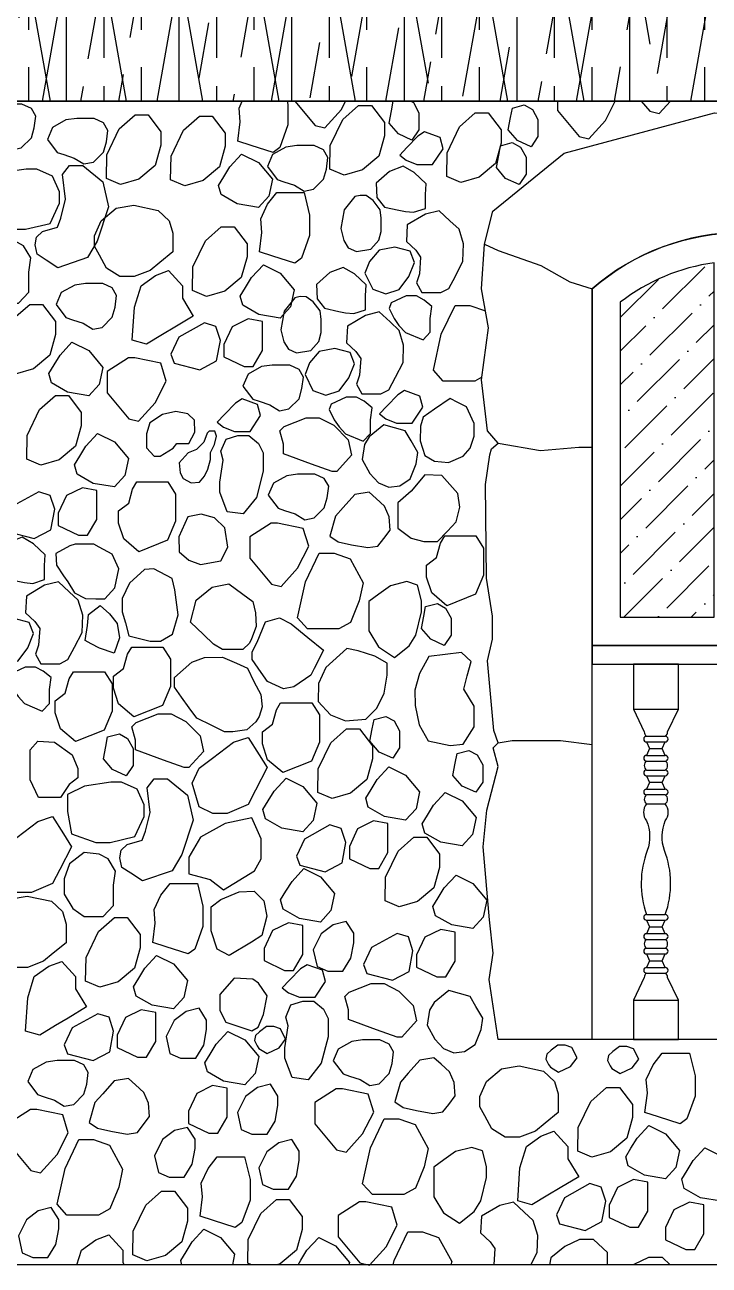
# Model space of a CAD drawing. Header units: millimetres. Extents: x -251401 to 377140, y -30451 to 275830.
# Drawn here: x 315981 to 317804, y -2941 to 363 of the extents above; entities that cross this region are included whole.
import ezdxf

# ---------------------------------------------------------------- set-up
doc = ezdxf.new("R2010")
doc.units = ezdxf.units.MM
for name, color, linetype in [('0-S1', 1, 'Continuous'), ('0-S3', 3, 'Continuous'), ('0-S8', 8, 'Continuous'), ('A-DOORS', 2, 'Continuous'), ('A-HATCH', 8, 'Continuous'), ('A-WALL', 4, 'Continuous'), ('A-WINDOWS', 2, 'Continuous')]:
    doc.layers.add(name, color=color, linetype=linetype)
pattern_1 = [(45, (-15600, 1290.144), (33.67596, 123.47852), [158.75, -31.75, 0, -31.75])]

# ---------------------------------------------------------------- blocks, each defined once
blk = doc.blocks.new('24HG4H4H4')
at = {"layer": '0-S8', "color": 8}
for points in [[(3606.3, 3088.1), (3570.6, 3067.9), (3557.1, 3036.1), (3583.1, 3001.4), (3600.5, 2995.7), (3628.5, 2986.3), (3654.4, 2970.6), (3679.5, 2975.4), (3706.5, 3002.4), (3714.2, 3029.4), (3718, 3060.2), (3706.5, 3080.4), (3681.4, 3091.9), (3635.2, 3091.9)], [(4502.7, 2982), (4536.2, 3051.5), (4578, 3088.4), (4612.5, 3088.4), (4647.1, 3043.4), (4647.1, 3008.1), (4631.8, 2953.5), (4588.4, 2917.3), (4539.4, 2902.9), (4501.6, 2919)], [(5019, 3090.2), (5041, 3078.1), (5055.6, 3051.4), (5055.6, 3005.8), (5037.3, 2978.6), (5001.1, 2994.9), (4976.5, 3023.7), (4982.8, 3056.7), (4987.6, 3081.8)], [(3798.5, 3050.1), (3762.8, 3029.9), (3749.4, 2998.1), (3775.4, 2963.5), (3792.7, 2957.7), (3820.7, 2948.4), (3846.7, 2932.7), (3871.7, 2937.5), (3898.7, 2964.4), (3906.4, 2991.4), (3910.3, 3022.2), (3898.7, 3042.4), (3873.6, 3054), (3827.4, 3054)], [(3907.3, 2957), (3940.8, 3026.5), (3982.6, 3063.4), (4017.2, 3063.4), (4051.7, 3018.4), (4051.7, 2983.1), (4036.5, 2928.5), (3993.1, 2892.3), (3944, 2877.9), (3906.3, 2893.9)], [(4078.6, 2953.7), (4112.1, 3023.2), (4153.9, 3060.1), (4188.4, 3060.1), (4223, 3015.1), (4223, 2979.8), (4207.7, 2925.2), (4164.3, 2889.1), (4115.3, 2874.6), (4077.5, 2890.7)], [(4813.7, 2962.3), (4847.2, 3031.8), (4889, 3068.8), (4923.6, 3068.8), (4958.2, 3023.8), (4958.2, 2988.5), (4942.9, 2933.8), (4899.5, 2897.7), (4850.5, 2883.2), (4812.7, 2899.3)], [(4704.4, 2943.1), (4733.1, 2931.3), (4774.8, 2931.3), (4803, 2973.5), (4795.1, 3003.3), (4753.9, 3018), (4735.9, 3006.7), (4706.6, 2976.3), (4687.5, 2956.5)], [(4384.7, 2977.9), (4349.1, 2957.7), (4335.6, 2925.9), (4361.6, 2891.2), (4379, 2885.5), (4407, 2876.1), (4432.9, 2860.4), (4458, 2865.3), (4484.9, 2892.2), (4492.7, 2919.2), (4496.5, 2950), (4484.9, 2970.2), (4459.9, 2981.8), (4413.6, 2981.8)], [(4987.4, 2989.6), (5009.4, 2977.6), (5024.1, 2950.9), (5024.1, 2905.3), (5005.8, 2878.1), (4969.6, 2894.3), (4945, 2923.1), (4951.3, 2956.1), (4956.1, 2981.3)], [(4266.6, 2959.3), (4311.2, 2937), (4348.6, 2892.5), (4339, 2847.1), (4311.2, 2816.9), (4255, 2826.6), (4211.7, 2851.3), (4205, 2875.7), (4219.2, 2898.9), (4235.3, 2925.3)], [(3622.8, 2909.3), (3577.4, 2886.9), (3577.4, 2841.6), (3588.2, 2781.8), (3653, 2758.8), (3690.5, 2758.8), (3756.8, 2774.6), (3781.3, 2827.9), (3781.3, 2858.9), (3762.5, 2900.6), (3721.5, 2919.3), (3692.6, 2919.3)], [(3716.4, 2717.6), (3719.9, 2738.1), (3736.2, 2753), (3776, 2764.7), (3784.9, 2788.5), (3797.8, 2838.9), (3789.3, 2904.7), (3808, 2928.5), (3843.7, 2928.5), (3897.1, 2884.8), (3911.9, 2818.5), (3881.8, 2727.2), (3855.7, 2683.5), (3776.8, 2656.2), (3745.5, 2676.7), (3721.8, 2692.2)], [(4660.6, 2913.1), (4625.2, 2881.4), (4627.1, 2843.4), (4646.7, 2818.1), (4685.3, 2809.9), (4702.7, 2806.2), (4724.6, 2804.2), (4756.3, 2814.3), (4756.3, 2851.7), (4758.2, 2880.1), (4726.5, 2909.9), (4696.7, 2927)], [(4320.7, 2750.4), (4317.8, 2787), (4335.8, 2825.7), (4360.1, 2856.5), (4387.4, 2856.5), (4433.3, 2856.5), (4447.6, 2796.3), (4447.6, 2741.8), (4426.1, 2681.7), (4408.2, 2668.8), (4350.1, 2687.4), (4314.3, 2698.9)], [(4568.2, 2845.8), (4539.5, 2810.4), (4530.5, 2761), (4538.4, 2729), (4550.7, 2709.3), (4572.1, 2699.8), (4610.9, 2705.4), (4632.2, 2729.5), (4638.4, 2753.1), (4638.4, 2788.5), (4635.6, 2811), (4616.5, 2835.1), (4598, 2848.6), (4582.2, 2849.2)], [(3892.5, 2781.3), (3932.5, 2814.7), (3979.4, 2822.6), (4044.4, 2808.9), (4073.3, 2781.5), (4083.4, 2748.3), (4083.4, 2698.5), (4048.8, 2670.3), (4022.8, 2649.2), (3980.2, 2632.8), (3941.9, 2632.8), (3906.5, 2655.2), (3887.7, 2689.8), (3874.9, 2713.5), (3874.9, 2741.1)], [(4756.2, 2799.3), (4707.9, 2770.3), (4705.5, 2726), (4730.4, 2702.7), (4743.3, 2684.1), (4740.1, 2639.9), (4732, 2615.7), (4746.6, 2589.9), (4768.3, 2589.9), (4797.3, 2589.9), (4818.3, 2601.2), (4836, 2634.2), (4856.1, 2673.7), (4857.7, 2719.6), (4845.7, 2759), (4821.5, 2781.6), (4792.9, 2808.2)], [(4136.5, 2658.9), (4170, 2728.4), (4211.8, 2765.3), (4246.3, 2765.3), (4280.9, 2720.3), (4280.9, 2685), (4265.6, 2630.4), (4222.2, 2594.2), (4173.2, 2579.8), (4135.4, 2595.8)], [(3621.5, 2731.9), (3582.8, 2702.3), (3568.5, 2662.4), (3568.5, 2620.7), (3591.9, 2582.5), (3621.5, 2561.5), (3672.3, 2561.5), (3699.7, 2591.1), (3699.7, 2644.7), (3705.4, 2682.3), (3686, 2714.8), (3661.5, 2727.9)], [(4674.8, 2710.7), (4632.9, 2702.7), (4607.2, 2672.9), (4595.1, 2641.5), (4616, 2598.8), (4650.7, 2586.7), (4686.1, 2598), (4711.9, 2632.6), (4727.2, 2670.5), (4715.1, 2700.2)], [(3975.4, 2463.2), (3981, 2551.5), (3998.7, 2608.5), (4037.3, 2635.8), (4071.8, 2648.7), (4108.8, 2608.5), (4108.8, 2575.6), (4137.7, 2527.4), (4088.4, 2497.8), (4055.5, 2478), (4013.1, 2452.6)], [(4324.5, 2664.4), (4369, 2642.2), (4406.4, 2597.6), (4396.9, 2552.3), (4369, 2522.1), (4312.8, 2531.8), (4269.6, 2556.5), (4262.9, 2580.9), (4277.1, 2604.1), (4293.2, 2630.5)], [(4501.1, 2643.3), (4465.6, 2611.6), (4467.5, 2573.7), (4487.1, 2548.4), (4525.7, 2540.1), (4543.1, 2536.4), (4565, 2534.4), (4596.7, 2544.6), (4596.7, 2581.9), (4598.6, 2610.4), (4566.9, 2640.1), (4537.1, 2657.2)], [(3821.9, 2610.1), (3786.2, 2589.9), (3772.7, 2558.1), (3798.7, 2523.5), (3816.1, 2517.7), (3844.1, 2508.4), (3870, 2492.7), (3895.1, 2497.5), (3922.1, 2524.4), (3929.8, 2551.4), (3933.6, 2582.2), (3922.1, 2602.4), (3897, 2614), (3850.8, 2614)], [(4408.6, 2576), (4379.9, 2540.7), (4370.9, 2491.2), (4378.8, 2459.2), (4391.1, 2439.5), (4412.5, 2430), (4451.3, 2435.6), (4472.6, 2459.8), (4478.8, 2483.4), (4478.8, 2518.7), (4476, 2541.2), (4456.9, 2565.4), (4438.4, 2578.8), (4422.6, 2579.4)], [(4750, 2464.1), (4769.1, 2484.4), (4769.1, 2521.3), (4773.6, 2553.1), (4752.6, 2570.3), (4732.1, 2581.2), (4704.4, 2581.2), (4664.6, 2562.4), (4659.7, 2548.1), (4672.7, 2521.3), (4685.6, 2502.5), (4703.1, 2483.7)], [(3626.7, 2452.1), (3660.2, 2521.6), (3702, 2558.5), (3736.6, 2558.5), (3771.1, 2513.5), (3771.1, 2478.2), (3755.9, 2423.6), (3712.5, 2387.4), (3663.4, 2373), (3625.7, 2389)], [(4283.6, 2520), (4241.4, 2499.2), (4219.4, 2452), (4219.4, 2419.2), (4273.6, 2393.4), (4297.5, 2393.4), (4322.1, 2435.6), (4322.1, 2483.4), (4322.1, 2513)], [(4596.6, 2529.5), (4548.3, 2500.5), (4545.9, 2456.2), (4570.8, 2432.9), (4583.7, 2414.4), (4580.5, 2370.1), (4572.5, 2345.9), (4587, 2320.2), (4608.7, 2320.2), (4637.7, 2320.2), (4658.7, 2331.4), (4676.4, 2364.4), (4696.5, 2403.9), (4698.1, 2449.8), (4686.1, 2489.3), (4661.9, 2511.8), (4633.3, 2538.4)], [(4167.7, 2509.3), (4099.7, 2471.5), (4078.2, 2426.1), (4087.1, 2402.2), (4155.2, 2384.6), (4199.8, 2407.9), (4209.9, 2462.7), (4197.9, 2499.8)], [(3814.7, 2457.6), (3859.3, 2435.4), (3896.7, 2390.8), (3887.2, 2345.5), (3859.3, 2315.3), (3803.1, 2325), (3759.9, 2349.7), (3753.2, 2374.1), (3767.3, 2397.2), (3783.5, 2423.7)], [(3965.2, 2416), (3908.2, 2379.7), (3908.2, 2322.7), (3966.2, 2254), (3991.6, 2247.5), (4035.9, 2296.5), (4065.6, 2354.5), (4051.1, 2402.1), (3982, 2416.6)], [(4515.2, 2440.9), (4473.3, 2432.9), (4447.6, 2403.1), (4435.5, 2371.7), (4456.4, 2329), (4491.1, 2316.9), (4526.5, 2328.2), (4552.3, 2362.8), (4567.6, 2400.7), (4555.5, 2430.5)], [(4319.4, 2392.9), (4283.7, 2372.7), (4270.2, 2340.9), (4296.2, 2306.3), (4313.6, 2300.5), (4341.6, 2291.2), (4367.5, 2275.5), (4392.6, 2280.3), (4419.6, 2307.2), (4427.3, 2334.2), (4431.1, 2365), (4419.6, 2385.2), (4394.5, 2396.8), (4348.3, 2396.8)], [(3695.1, 2209), (3728.6, 2278.5), (3770.4, 2315.5), (3805, 2315.5), (3839.5, 2270.5), (3839.5, 2235.1), (3824.3, 2180.5), (3780.9, 2144.4), (3731.8, 2129.9), (3694.1, 2146)], [(4650.8, 2253.9), (4679.4, 2242.1), (4721.1, 2242.1), (4749.3, 2284.4), (4741.4, 2314.2), (4700.3, 2328.8), (4682.3, 2317.6), (4653, 2287.2), (4633.9, 2267.4)], [(4218.6, 2231.8), (4247.2, 2220), (4288.9, 2220), (4317.1, 2262.3), (4309.2, 2292.1), (4268.1, 2306.8), (4250, 2295.5), (4220.7, 2265.1), (4201.7, 2245.3)], [(4590.4, 2194.3), (4609.5, 2214.7), (4609.5, 2251.5), (4614, 2283.3), (4593, 2300.5), (4572.5, 2311.4), (4544.8, 2311.4), (4505, 2292.6), (4500.1, 2278.3), (4513.1, 2251.5), (4526, 2232.7), (4543.5, 2214)], [(4821.6, 2308.1), (4780.4, 2279.2), (4749.9, 2257.9), (4742.6, 2233.9), (4741.9, 2195.4), (4754.9, 2156.3), (4780.4, 2141.2), (4817.5, 2137.7), (4856.7, 2154.2), (4875.2, 2175.5), (4885.5, 2207.8), (4885.5, 2241.4), (4870.4, 2274.4), (4865.1, 2286), (4842.2, 2297.1)], [(4056.2, 2265.2), (4021.8, 2243.1), (4013.4, 2214.2), (4013.4, 2176.8), (4034, 2154.7), (4049.3, 2154.7), (4084.4, 2176), (4094.3, 2188.2), (4126.3, 2188.2), (4141.6, 2218), (4140.8, 2250), (4123.3, 2267.5), (4091.3, 2272.9)], [(4379.7, 2233.7), (4438.7, 2256.4), (4472.8, 2256.4), (4512, 2236.5), (4550.4, 2198.1), (4558.9, 2156.8), (4519.8, 2113.4), (4507.7, 2113.4), (4452.9, 2133.4), (4378.2, 2160.5), (4378.2, 2186.7), (4368.2, 2222.2)], [(3883.1, 2214.6), (3927.7, 2192.3), (3965.1, 2147.8), (3955.5, 2102.5), (3927.7, 2072.2), (3871.5, 2081.9), (3828.3, 2106.7), (3821.6, 2131), (3835.7, 2154.2), (3851.9, 2180.7)], [(4175.2, 2215.7), (4166, 2191.3), (4146.2, 2172.2), (4124.1, 2163.1), (4100.4, 2136.4), (4102.7, 2109.7), (4111.1, 2094.5), (4131.7, 2083), (4154.6, 2085.3), (4167.5, 2100.6), (4176.7, 2119.6), (4183.6, 2145.6), (4183.6, 2163.8), (4194.2, 2185.2), (4199.6, 2207.3), (4195, 2221), (4179.8, 2221)], [(4645.6, 2237.9), (4606.4, 2205.6), (4594.1, 2185.7), (4587.9, 2145.8), (4607.8, 2108.1), (4631.2, 2083.3), (4658.7, 2071.6), (4687.5, 2075.1), (4715.7, 2094.3), (4731.5, 2134.2), (4735.6, 2164.4), (4717.8, 2195.3), (4702.2, 2222.2)], [(4210.9, 2167.2), (4225, 2199.7), (4256.2, 2209.5), (4285.7, 2209.5), (4311.8, 2188.2), (4323.8, 2162.9), (4323.8, 2114.6), (4305.8, 2044.4), (4270.3, 2000.3), (4227.9, 2006.3), (4208.3, 2058), (4208.3, 2085.4), (4217.7, 2143.5)], [(3987.2, 2085.7), (4069.9, 2085.7), (4090.6, 2053.2), (4090.6, 1980.9), (4069.2, 1930.3), (3992.6, 1899.7), (3952.5, 1934), (3938.7, 1976.2), (3938.7, 2008.3), (3965.7, 2028.7), (3975.9, 2066.6)], [(4386.6, 2102.3), (4351, 2082.1), (4337.5, 2050.3), (4363.5, 2015.6), (4380.8, 2009.9), (4408.9, 2000.5), (4434.8, 1984.8), (4459.8, 1989.6), (4486.8, 2016.6), (4494.5, 2043.6), (4498.4, 2074.4), (4486.8, 2094.6), (4461.8, 2106.1), (4415.5, 2106.1)], [(4754.9, 2104.4), (4718.5, 2061.2), (4682.7, 2030.2), (4682.7, 1962.9), (4718.5, 1936.1), (4752.2, 1926.5), (4788.6, 1926.5), (4814.7, 1954.7), (4837.9, 1979.7), (4847.7, 2018.6), (4842.2, 2055), (4820.9, 2079), (4800.1, 2102.5)], [(3726.3, 2059.4), (3658.3, 2021.6), (3636.9, 1976.3), (3645.7, 1952.4), (3713.8, 1934.7), (3758.5, 1958), (3768.6, 2012.8), (3756.6, 2049.9)], [(3842.3, 2070.1), (3800.1, 2049.3), (3778, 2002.1), (3778, 1969.4), (3832.2, 1943.5), (3856.1, 1943.5), (3880.7, 1985.7), (3880.7, 2033.6), (3880.7, 2063.2)], [(4567.9, 2052.1), (4537.1, 2017.5), (4516.3, 1994.2), (4501.4, 1941.4), (4523.6, 1926), (4559.2, 1918.3), (4602.6, 1910.6), (4629.6, 1914.4), (4645, 1934.7), (4662, 1957), (4659.4, 1992.4), (4646.9, 2021.3), (4624.8, 2041.5), (4605.9, 2058.8)], [(4098.9, 1939.8), (4100.2, 1899.3), (4125.6, 1876.9), (4157.1, 1865.4), (4211.6, 1875.7), (4229.7, 1912), (4221.9, 1963.4), (4194, 1990.1), (4158.9, 1999.7), (4123.2, 1993.1)], [(4345.1, 1975.6), (4288.1, 1939.3), (4288.1, 1882.3), (4346.1, 1813.6), (4371.5, 1807.1), (4415.7, 1856.1), (4445.4, 1914.1), (4430.9, 1961.7), (4361.8, 1976.2)], [(3646.1, 1924.2), (3610.6, 1892.6), (3612.5, 1854.6), (3632.2, 1829.3), (3670.8, 1821.1), (3688.1, 1817.4), (3710, 1815.4), (3741.7, 1825.5), (3741.7, 1862.8), (3743.6, 1891.3), (3711.9, 1921), (3682.2, 1938.1)], [(3809.3, 1915.1), (3771.7, 1895.1), (3773.2, 1864), (3791.7, 1835.5), (3803.3, 1819.9), (3821.8, 1790.4), (3850.4, 1774.8), (3878, 1773.8), (3902.5, 1773.8), (3929.1, 1803.9), (3939.1, 1854.5), (3921.6, 1893.6), (3887.5, 1911.6), (3872.7, 1919.4), (3823.3, 1919.4)], [(4807.5, 1941.6), (4890.2, 1941.6), (4910.9, 1909.2), (4910.9, 1836.9), (4889.5, 1786.3), (4812.9, 1755.6), (4772.8, 1789.9), (4758.9, 1832.2), (4758.9, 1864.3), (4785.9, 1884.7), (4796.1, 1922.6)], [(4415.8, 1723.3), (4436.7, 1819.2), (4473.4, 1895.9), (4512.6, 1895.9), (4555.4, 1881.1), (4590.3, 1816.5), (4579.8, 1768.6), (4556.2, 1711.1), (4525.7, 1694.5), (4462, 1694.5), (4442, 1694.5)], [(4008.2, 1852.5), (3967.6, 1815.7), (3948.5, 1775.1), (3948.5, 1739.6), (3956.8, 1710.4), (3966.3, 1675.5), (4022.8, 1661), (4050.7, 1661), (4082.5, 1680), (4097.1, 1731.4), (4088.2, 1798.6), (4081.8, 1828.4), (4033, 1853.8)], [(3741.7, 1810.4), (3693.3, 1781.5), (3690.9, 1737.2), (3715.9, 1713.8), (3728.8, 1695.3), (3725.5, 1651), (3717.5, 1626.9), (3732, 1601.1), (3753.7, 1601.1), (3782.7, 1601.1), (3803.7, 1612.4), (3821.4, 1645.4), (3841.6, 1684.8), (3843.2, 1730.7), (3831.1, 1770.2), (3806.9, 1792.7), (3778.4, 1819.3)], [(4605.2, 1688.5), (4631.5, 1646), (4674.1, 1618.1), (4712.8, 1649.1), (4730.6, 1677.7), (4745.3, 1739.6), (4745.3, 1769), (4735.3, 1810.8), (4706.6, 1820.1), (4663.3, 1809.2), (4632.3, 1786.8), (4605.4, 1767.3)], [(4145.2, 1770.7), (4187.8, 1805.1), (4232.5, 1814.2), (4270.2, 1786.3), (4296, 1767.1), (4303.6, 1736.8), (4305.7, 1700.5), (4292.5, 1667.8), (4287.9, 1656.4), (4269.5, 1639.2), (4245, 1639.2), (4215.7, 1639.2), (4191.3, 1653.8), (4164.8, 1678.9), (4130.1, 1711.8)], [(3859, 1732.6), (3890.1, 1756.8), (3914.3, 1734.5), (3934.6, 1708.5), (3940.9, 1670.5), (3926.9, 1629.2), (3887.8, 1642.5), (3866, 1654.6), (3850.2, 1663.4), (3855.9, 1702.8)], [(4787.9, 1761.7), (4809.9, 1749.7), (4824.6, 1723), (4824.6, 1677.4), (4806.3, 1650.2), (4770.1, 1666.4), (4745.5, 1695.2), (4751.7, 1728.2), (4756.6, 1753.4)], [(3660.3, 1721.9), (3618.4, 1713.8), (3592.6, 1684), (3580.5, 1652.6), (3601.5, 1609.9), (3636.1, 1597.9), (3671.6, 1609.1), (3697.3, 1643.8), (3712.6, 1681.6), (3700.6, 1711.4)], [(4330.3, 1712.7), (4367.8, 1723.2), (4398.1, 1707.6), (4442.8, 1671.4), (4484.7, 1637.6), (4460, 1588.7), (4451.1, 1571.1), (4405.4, 1539.7), (4378.4, 1534.8), (4335.5, 1553.8), (4319, 1577.7), (4295, 1612.3), (4295, 1632.8), (4307.9, 1658.5)], [(3973.7, 1645.8), (4056.4, 1645.8), (4077.1, 1613.3), (4077.1, 1541), (4055.7, 1490.4), (3979.1, 1459.8), (3939, 1494.1), (3925.1, 1536.3), (3925.1, 1568.4), (3952.1, 1588.8), (3962.3, 1626.7)], [(4546.7, 1641.5), (4490.5, 1591.6), (4471.1, 1549), (4470.3, 1501.1), (4502.9, 1464.7), (4543.1, 1449.2), (4597.3, 1453.9), (4626.8, 1483.3), (4646.1, 1522.7), (4654.6, 1570.7), (4654.6, 1602.4), (4621.3, 1621.8), (4577.2, 1635.7)], [(4852, 1631.4), (4765.6, 1620.6), (4740.7, 1575.2), (4727.8, 1531), (4728.8, 1490), (4739.6, 1438.1), (4763.4, 1396.1), (4821.7, 1383.1), (4856.3, 1387.4), (4885.5, 1432.8), (4885.5, 1487.8), (4858.5, 1533.1), (4867.1, 1568.8), (4877.9, 1607.6)], [(3735.4, 1475.2), (3754.5, 1495.6), (3754.5, 1532.5), (3759, 1564.3), (3738, 1581.4), (3717.6, 1592.3), (3689.8, 1592.3), (3650, 1573.5), (3645.1, 1559.2), (3658.1, 1532.4), (3671.1, 1513.7), (3688.5, 1494.9)], [(4134, 1605.5), (4167.4, 1617.9), (4215.7, 1619.1), (4252.9, 1602.4), (4282, 1589.3), (4299.3, 1554.1), (4317.3, 1519.5), (4321, 1486.7), (4313.6, 1460.7), (4304.3, 1446.5), (4280.1, 1425.4), (4243, 1419.8), (4220.7, 1419.8), (4187.2, 1436.6), (4147.1, 1456.6), (4127.2, 1484.2), (4106.7, 1512.6), (4087.7, 1538.9), (4087.7, 1564.6)], [(3818.4, 1579.8), (3901.1, 1579.8), (3921.8, 1547.4), (3921.8, 1475.1), (3900.5, 1424.5), (3823.9, 1393.8), (3783.7, 1428.1), (3769.9, 1470.4), (3769.9, 1502.5), (3796.9, 1522.9), (3807.1, 1560.8)], [(4370.5, 1497.1), (4453.2, 1497.1), (4473.9, 1464.7), (4473.9, 1392.3), (4452.5, 1341.7), (4375.9, 1311.1), (4335.8, 1345.4), (4322, 1387.7), (4322, 1419.8), (4348.9, 1440.2), (4359.2, 1478.1)], [(3985.5, 1444.6), (4044.5, 1467.4), (4078.6, 1467.4), (4117.7, 1447.4), (4156.2, 1409), (4164.7, 1367.8), (4125.6, 1324.4), (4113.5, 1324.4), (4058.7, 1344.3), (3984, 1371.5), (3984, 1397.7), (3974, 1433.2)], [(4650.6, 1461.1), (4672.6, 1449.1), (4687.3, 1422.4), (4687.3, 1376.8), (4668.9, 1349.6), (4632.8, 1365.8), (4608.1, 1394.6), (4614.4, 1427.6), (4619.2, 1452.8)], [(4470.6, 1321.4), (4504.1, 1390.9), (4545.9, 1427.9), (4580.4, 1427.9), (4615, 1382.9), (4615, 1347.6), (4599.7, 1292.9), (4556.3, 1256.8), (4507.3, 1242.3), (4469.5, 1258.4)], [(3768.2, 1392.3), (3815.1, 1358.5), (3830.2, 1321.8), (3830.2, 1297.3), (3807.1, 1279.3), (3784.1, 1244.7), (3740.9, 1244.7), (3725.7, 1244.7), (3703.4, 1292.2), (3703.4, 1331.8), (3703.4, 1372.2), (3723.6, 1395.2)], [(3940.9, 1414.6), (3962.9, 1402.5), (3977.6, 1375.8), (3977.6, 1330.2), (3959.2, 1303), (3923, 1319.2), (3898.4, 1348), (3904.7, 1381), (3909.5, 1406.2)], [(4153.5, 1220.2), (4134.9, 1282.7), (4153.5, 1323.2), (4188.9, 1349.8), (4244.9, 1391.9), (4284.1, 1405.1), (4313.4, 1358.7), (4334.8, 1324.8), (4303.6, 1264.4), (4284.1, 1226.5), (4227.9, 1202.6), (4189.7, 1202.6)], [(4871.9, 1370.2), (4893.9, 1358.2), (4908.6, 1331.5), (4908.6, 1285.9), (4890.2, 1258.7), (4854.1, 1274.9), (4829.4, 1303.7), (4835.7, 1336.7), (4840.5, 1361.9)], [(4658.6, 1327), (4703.2, 1304.7), (4740.6, 1260.2), (4731, 1214.9), (4703.2, 1184.7), (4647, 1194.4), (4603.7, 1219.1), (4597, 1243.5), (4611.2, 1266.6), (4627.3, 1293.1)], [(3941.9, 1083.8), (3945.4, 1104.4), (3961.7, 1119.3), (4001.5, 1131), (4010.4, 1154.8), (4023.2, 1205.2), (4014.7, 1271), (4033.5, 1294.8), (4069.2, 1294.8), (4122.6, 1251.1), (4137.3, 1184.8), (4107.2, 1093.4), (4081.1, 1049.8), (4002.2, 1022.5), (3971, 1043), (3947.3, 1058.5)], [(4384.8, 1296.2), (4429.4, 1273.9), (4466.8, 1229.4), (4457.2, 1184), (4429.4, 1153.8), (4373.2, 1163.5), (4329.9, 1188.3), (4323.2, 1212.6), (4337.4, 1235.8), (4353.5, 1262.2)], [(3848.2, 1275.5), (3802.8, 1253.2), (3802.8, 1207.9), (3813.6, 1148.1), (3878.5, 1125.1), (3916, 1125.1), (3982.2, 1140.9), (4006.7, 1194.2), (4006.7, 1225.1), (3988, 1266.9), (3946.9, 1285.6), (3918.1, 1285.6)], [(4809.1, 1258.2), (4853.7, 1235.9), (4891.1, 1191.4), (4881.5, 1146.1), (4853.7, 1115.9), (4797.5, 1125.5), (4754.3, 1150.3), (4747.6, 1174.6), (4761.7, 1197.8), (4777.9, 1224.3)], [(3632.2, 1009.1), (3613.7, 1071.6), (3632.2, 1112.1), (3667.6, 1138.7), (3723.7, 1180.9), (3762.8, 1194), (3792.1, 1147.7), (3813.5, 1113.7), (3782.3, 1053.3), (3762.8, 1015.5), (3706.7, 991.5), (3668.4, 991.5)], [(4223, 1175.8), (4157, 1139.3), (4126.2, 1085.5), (4126.2, 1041.1), (4182.8, 1026.1), (4218.7, 998.8), (4301.1, 1049.7), (4318.3, 1081.9), (4318.3, 1135), (4293.9, 1190.8)], [(4501.8, 1171.8), (4433.8, 1134), (4412.3, 1088.7), (4421.2, 1064.8), (4489.3, 1047.1), (4533.9, 1070.4), (4544, 1125.2), (4532.1, 1162.4)], [(4617.7, 1182.5), (4575.5, 1161.7), (4553.5, 1114.5), (4553.5, 1081.8), (4607.7, 1056), (4631.6, 1056), (4656.2, 1098.1), (4656.2, 1146), (4656.2, 1175.6)], [(4649.6, 1032.4), (4683.1, 1101.9), (4724.9, 1138.8), (4759.5, 1138.8), (4794, 1093.8), (4794, 1058.5), (4778.7, 1003.9), (4735.3, 967.7), (4686.3, 953.3), (4648.5, 969.4)], [(3847, 1098.2), (3808.2, 1068.5), (3794, 1028.6), (3794, 987), (3817.4, 948.8), (3847, 927.7), (3897.8, 927.7), (3925.2, 957.4), (3925.2, 1011), (3930.9, 1048.6), (3911.5, 1081.1), (3886.9, 1094.2)], [(4432, 1055.5), (4476.6, 1033.2), (4514, 988.7), (4504.4, 943.4), (4476.6, 913.1), (4420.4, 922.8), (4377.2, 947.6), (4370.5, 971.9), (4384.6, 995.1), (4400.8, 1021.5)], [(4837.6, 1038), (4882.2, 1015.7), (4919.6, 971.2), (4910, 925.8), (4882.2, 895.6), (4826, 905.3), (4782.7, 930), (4776.1, 954.4), (4790.2, 977.6), (4806.4, 1004)], [(4036.4, 909.9), (4033.6, 946.4), (4051.5, 985.1), (4075.9, 1015.9), (4103.1, 1015.9), (4149, 1015.9), (4163.3, 955.8), (4163.3, 901.3), (4141.8, 841.1), (4123.9, 828.2), (4065.8, 846.9), (4030.1, 858.3)], [(4201.1, 840.5), (4185.5, 890.1), (4185.5, 920.4), (4185.5, 953.5), (4211.5, 973.2), (4260.2, 993.6), (4300.3, 995.1), (4325.7, 969.7), (4333.4, 928.9), (4320, 876.8), (4292.6, 859.9), (4233.6, 823.6)], [(3608.3, 940.8), (3648.2, 974.2), (3695.2, 982.1), (3760.2, 968.4), (3789.1, 941), (3799.2, 907.8), (3799.2, 858), (3764.5, 829.8), (3738.5, 808.7), (3695.9, 792.3), (3657.6, 792.3), (3622.2, 814.6), (3603.4, 849.3), (3590.6, 873), (3590.6, 900.5)], [(3852.2, 818.3), (3885.7, 887.8), (3927.5, 924.8), (3962.1, 924.8), (3996.6, 879.8), (3996.6, 844.5), (3981.3, 789.9), (3937.9, 753.7), (3888.9, 739.3), (3851.1, 755.3)], [(4391.2, 911), (4349, 890.2), (4326.9, 843), (4326.9, 810.2), (4381.1, 784.4), (4405, 784.4), (4429.6, 826.6), (4429.6, 874.5), (4429.6, 904.1)], [(4510.3, 906), (4478.8, 882), (4457.4, 839.2), (4467.5, 794.5), (4495.8, 781.9), (4536.1, 781.9), (4557.6, 816.6), (4565.1, 858.1), (4565.1, 883.3), (4545, 914.8)], [(4796.8, 893.5), (4754.5, 872.7), (4732.5, 825.5), (4732.5, 792.7), (4786.7, 766.9), (4810.6, 766.9), (4835.2, 809.1), (4835.2, 856.9), (4835.2, 886.5)], [(4680.8, 882.8), (4612.8, 845), (4591.4, 799.6), (4600.2, 775.7), (4668.3, 758.1), (4713, 781.4), (4723, 836.2), (4711.1, 873.3)], [(3691.1, 622.6), (3696.7, 711), (3714.4, 768), (3753, 795.3), (3787.5, 808.2), (3824.5, 768), (3824.5, 735.1), (3853.4, 686.9), (3804.2, 657.3), (3771.2, 637.5), (3728.8, 612)], [(4040.2, 823.9), (4084.8, 801.7), (4122.2, 757.1), (4112.6, 711.8), (4084.8, 681.6), (4028.6, 691.3), (3985.3, 716), (3978.7, 740.4), (3992.8, 763.5), (4009, 790)], [(4391.6, 724.6), (4420.3, 712.8), (4462, 712.8), (4490.1, 755), (4482.3, 784.9), (4441.1, 799.5), (4423.1, 788.2), (4393.8, 757.8), (4374.7, 738)], [(4247.1, 763.7), (4208.2, 719.8), (4208.2, 677.2), (4224.5, 646.5), (4294.1, 623.4), (4310.4, 632.8), (4324.8, 666.6), (4334.2, 716.7), (4311.6, 750.5), (4296.6, 761.2)], [(4552.8, 726.4), (4611.7, 749.1), (4645.9, 749.1), (4685, 729.2), (4723.5, 690.8), (4732, 649.6), (4692.9, 606.2), (4680.8, 606.2), (4626, 626.1), (4551.3, 653.2), (4551.3, 679.4), (4541.3, 715)], [(4818.7, 730.6), (4779.5, 698.3), (4767.1, 678.4), (4760.9, 638.6), (4780.9, 600.8), (4804.2, 576.1), (4831.7, 564.4), (4860.6, 567.8), (4888.8, 587.1), (4904.6, 626.9), (4908.7, 657.1), (4890.8, 688), (4875.3, 714.9)], [(4383.9, 659.9), (4398, 692.4), (4429.3, 702.3), (4458.8, 702.3), (4484.9, 680.9), (4496.8, 655.7), (4496.8, 607.4), (4478.8, 537.1), (4443.4, 493.1), (4401, 499.1), (4381.3, 550.8), (4381.3, 578.1), (4390.7, 636.3)], [(3883.4, 668.7), (3815.4, 630.9), (3794, 585.6), (3802.8, 561.7), (3870.9, 544), (3915.6, 567.4), (3925.6, 622.1), (3913.7, 659.3)], [(3999.4, 679.4), (3957.1, 658.6), (3935.1, 611.4), (3935.1, 578.7), (3989.3, 552.9), (4013.2, 552.9), (4037.8, 595.1), (4037.8, 642.9), (4037.8, 672.5)], [(4118.5, 674.4), (4087, 650.5), (4065.6, 607.7), (4075.7, 563), (4104, 550.4), (4144.3, 550.4), (4165.8, 585), (4173.3, 626.6), (4173.3, 651.8), (4153.2, 683.2)], [(4334.3, 563.2), (4366.2, 577.7), (4383.8, 601.2), (4369.9, 628.2), (4351.9, 635), (4332.4, 635), (4314.4, 621), (4303.3, 611.1), (4300.8, 597.5), (4307.6, 583), (4312.6, 575.9)], [(4230.2, 621.7), (4274.7, 599.5), (4312.1, 554.9), (4302.6, 509.6), (4274.7, 479.4), (4218.5, 489.1), (4175.3, 513.8), (4168.6, 538.2), (4182.8, 561.4), (4198.9, 587.8)], [(4559.7, 595), (4524, 574.8), (4510.5, 543), (4536.6, 508.4), (4553.9, 502.6), (4581.9, 493.3), (4607.9, 477.6), (4632.9, 482.4), (4659.9, 509.3), (4667.6, 536.3), (4671.4, 567.1), (4659.9, 587.3), (4634.8, 598.9), (4588.6, 598.9)], [(5110.5, 513.4), (5142.4, 527.9), (5160, 551.5), (5146.1, 578.4), (5128.1, 585.2), (5108.6, 585.2), (5090.6, 571.3), (5079.5, 561.4), (5077, 547.8), (5083.8, 533.2), (5088.8, 526.1)], [(5274.7, 509.9), (5306.6, 524.5), (5324.3, 548), (5310.3, 574.9), (5292.4, 581.7), (5272.9, 581.7), (5254.9, 567.8), (5243.7, 557.9), (5241.3, 544.3), (5248.1, 529.8), (5253, 522.6)], [(5347.3, 457.4), (5344.4, 493.9), (5362.3, 532.6), (5386.7, 563.4), (5413.9, 563.4), (5459.8, 563.4), (5474.2, 503.3), (5474.2, 448.8), (5452.6, 388.6), (5434.7, 375.7), (5376.7, 394.4), (5340.9, 405.8)], [(3746, 540), (3710.3, 519.8), (3696.9, 488), (3722.9, 453.3), (3740.2, 447.6), (3768.2, 438.2), (3794.2, 422.5), (3819.2, 427.4), (3846.2, 454.3), (3853.9, 481.3), (3857.8, 512.1), (3846.2, 532.3), (3821.1, 543.9), (3774.9, 543.9)], [(4741, 544.9), (4710.1, 510.2), (4689.4, 486.9), (4674.5, 434.1), (4696.7, 418.7), (4732.3, 411), (4775.7, 403.3), (4802.6, 407.2), (4818.1, 427.4), (4835.1, 449.7), (4832.5, 485.2), (4820, 514.1), (4797.8, 534.3), (4778.9, 551.5)], [(4919.1, 488.3), (4959, 521.7), (5006, 529.6), (5071, 515.9), (5099.9, 488.5), (5110, 455.3), (5110, 405.5), (5075.3, 377.3), (5049.3, 356.2), (5006.7, 339.8), (4968.4, 339.8), (4933, 362.2), (4914.3, 396.8), (4901.4, 420.5), (4901.4, 448)], [(3927.3, 489.8), (3896.5, 455.2), (3875.7, 431.9), (3860.8, 379.1), (3883, 363.7), (3918.6, 356), (3962, 348.3), (3989, 352.1), (4004.4, 372.4), (4021.4, 394.7), (4018.8, 430.1), (4006.3, 459), (3984.1, 479.2), (3965.2, 496.5)], [(4189.3, 477.2), (4147.1, 456.5), (4125, 409.2), (4125, 376.5), (4179.2, 350.7), (4203.2, 350.7), (4227.7, 392.9), (4227.7, 440.7), (4227.7, 470.3)], [(4308.4, 472.2), (4276.9, 448.3), (4255.5, 405.5), (4265.6, 360.8), (4294, 348.2), (4334.3, 348.2), (4355.7, 382.8), (4363.3, 424.4), (4363.3, 449.6), (4343.1, 481.1)], [(4518.1, 468.4), (4461.1, 432), (4461.1, 375.1), (4519.1, 306.3), (4544.6, 299.8), (4588.8, 348.8), (4618.5, 406.8), (4604, 454.4), (4534.9, 468.9)], [(5163, 365.8), (5196.5, 435.3), (5238.3, 472.3), (5272.9, 472.3), (5307.4, 427.3), (5307.4, 392), (5292.2, 337.4), (5248.8, 301.2), (5199.7, 286.8), (5162, 302.8)], [(3704.5, 413.3), (3647.5, 377), (3647.5, 320), (3705.4, 251.3), (3730.9, 244.8), (3775.1, 293.8), (3804.8, 351.8), (3790.3, 399.4), (3721.2, 413.9)], [(4087.7, 357.3), (4056.2, 333.4), (4034.8, 290.6), (4044.9, 245.8), (4073.2, 233.3), (4113.5, 233.3), (4135, 267.9), (4142.5, 309.4), (4142.5, 334.6), (4122.4, 366.1)], [(4588.9, 216), (4609.8, 311.9), (4646.4, 388.6), (4685.7, 388.6), (4728.4, 373.8), (4763.3, 309.3), (4752.9, 261.3), (4729.3, 203.8), (4698.8, 187.2), (4635.1, 187.2), (4615, 187.2)], [(5351, 371.4), (5395.6, 349.2), (5433, 304.6), (5423.4, 259.3), (5395.6, 229.1), (5339.4, 238.8), (5296.2, 263.5), (5289.5, 287.9), (5303.6, 311), (5319.8, 337.5)], [(3775.2, 161), (3796.1, 256.9), (3832.8, 333.6), (3872, 333.6), (3914.8, 318.8), (3949.6, 254.3), (3939.2, 206.3), (3915.6, 148.8), (3885.1, 132.2), (3821.4, 132.2), (3801.3, 132.2)], [(4365.3, 325.2), (4333.8, 301.3), (4312.4, 258.5), (4322.5, 213.8), (4350.8, 201.2), (4391.1, 201.2), (4412.6, 235.8), (4420.1, 277.4), (4420.1, 302.6), (4400, 334)], [(5001.9, 170.1), (5007.5, 258.5), (5025.2, 315.5), (5063.8, 342.8), (5098.4, 355.7), (5135.3, 315.5), (5135.3, 282.6), (5164.3, 234.4), (5115, 204.8), (5082, 185), (5039.6, 159.5)], [(4778.2, 181.3), (4804.6, 138.7), (4847.2, 110.9), (4885.9, 141.8), (4903.7, 170.4), (4918.4, 232.3), (4918.4, 261.7), (4908.3, 303.5), (4879.7, 312.8), (4836.3, 302), (4805.3, 279.5), (4778.5, 260.1)], [(5500.4, 311.4), (5545, 289.1), (5582.4, 244.6), (5572.8, 199.3), (5545, 169), (5488.8, 178.7), (5445.6, 203.5), (5438.9, 227.8), (5453, 251), (5469.2, 277.5)], [(4162.1, 181.1), (4159.2, 217.6), (4177.1, 256.3), (4201.5, 287.1), (4228.7, 287.1), (4274.6, 287.1), (4289, 227), (4289, 172.5), (4267.5, 112.3), (4249.5, 99.4), (4191.5, 118.1), (4155.7, 129.5)], [(5194.2, 216.2), (5126.2, 178.4), (5104.8, 133.1), (5113.6, 109.2), (5181.7, 91.6), (5226.4, 114.9), (5236.5, 169.6), (5224.5, 206.8)], [(5310.2, 226.9), (5268, 206.2), (5245.9, 158.9), (5245.9, 126.2), (5300.1, 100.4), (5324, 100.4), (5348.6, 142.6), (5348.6, 190.4), (5348.6, 220)], [(3977.8, 89.5), (4011.3, 159), (4053.1, 196), (4087.7, 196), (4122.2, 151), (4122.2, 115.7), (4107, 61.1), (4063.6, 24.9), (4014.5, 10.5), (3976.8, 26.5)], [(4580.8, 167.4), (4523.8, 131.1), (4523.8, 74.1), (4581.8, 5.4), (4607.2, -1.2), (4651.4, 47.9), (4681.1, 105.8), (4666.6, 153.5), (4597.5, 168)], [(5459.6, 166.9), (5417.4, 146.1), (5395.3, 98.9), (5395.3, 66.2), (5449.5, 40.3), (5473.4, 40.3), (5498, 82.5), (5498, 130.4), (5498, 160)], [(3724.9, 143.5), (3693.4, 119.5), (3671.9, 76.7), (3682, 32), (3710.4, 19.4), (3750.7, 19.4), (3772.1, 54), (3779.7, 95.6), (3779.7, 120.8), (3759.5, 152.3)]]:
    blk.add_lwpolyline(points, close=True, dxfattribs=at)
for points in [[(4387.6, 3100), (4389.7, 3091.1), (4389.7, 3036.6), (4368.2, 2976.5), (4350.3, 2963.6), (4292.2, 2982.2), (4256.5, 2993.7), (4262.8, 3045.2), (4260, 3081.8), (4268.4, 3100)], [(4408.2, 3100), (4462.7, 3035.5), (4488.1, 3028.9), (4532.3, 3078), (4543.6, 3100)], [(4716.8, 3100), (4723.9, 3096.1), (4738.6, 3069.4), (4738.6, 3023.9), (4720.2, 2996.6), (4684.1, 3012.9), (4659.4, 3041.7), (4665.7, 3074.7), (4670.5, 3099.9), (4671.1, 3100)], [(5108, 3100), (5108, 3075.1), (5166, 3006.3), (5191.4, 2999.8), (5235.6, 3048.8), (5261.8, 3100)], [(5330.9, 3100), (5353.4, 3073.4), (5378.8, 3066.8), (5408.7, 3100)], [(4906.1, 2364.6), (4887.3, 2354.4), (4823.6, 2354.4), (4803.5, 2354.4), (4777.4, 2383.2), (4798.3, 2479.1), (4835, 2555.8), (4874.2, 2555.8), (4915.9, 2541.4)], [(4292.9, 0), (4282.7, 4.3), (4283.8, 67.3), (4317.3, 136.8), (4359.1, 173.8), (4393.6, 173.8), (4428.2, 128.8), (4428.2, 93.5), (4412.9, 38.9), (4369.5, 2.7), (4360.3, 0)], [(5037.2, 0), (5053.8, 32.4), (5055.4, 78.3), (5043.3, 117.8), (5019.1, 140.3), (4990.6, 167), (4953.9, 158.1), (4905.5, 129.1), (4903.1, 84.8), (4928.1, 61.4), (4941, 42.9), (4937.9, 0)], [(3827.9, 0), (3840, 39.2), (3878.6, 66.5), (3913.2, 79.4), (3950.1, 39.2), (3950.1, 6.3), (3953.9, 0)], [(4107.5, 0), (4104.3, 11.6), (4118.4, 34.7), (4134.6, 61.2), (4165.8, 95.1), (4210.4, 72.8), (4247.8, 28.3), (4241.8, 0)], [(4416.7, 0), (4424.4, 12.5), (4440.5, 39), (4471.8, 72.9), (4516.4, 50.7), (4553.8, 6.1), (4552.5, 0)], [(4670.1, 0), (4672.5, 11), (4709.1, 87.7), (4748.4, 87.7), (4791.1, 72.8), (4826, 8.3), (4824.2, 0)], [(5241.1, 0), (5241.1, 32.8), (5203.7, 67.2), (5166.2, 67.2), (5127.8, 48.5), (5090.3, 18.6), (5086.8, 0)], [(5408.1, 0), (5387.4, 19), (5349.9, 19), (5311.5, 0.3), (5311.1, 0)]]:
    blk.add_lwpolyline(points, dxfattribs=at)
blk = doc.blocks.new('4H42H')
at = {"layer": 'A-HATCH'}
h = blk.add_hatch(dxfattribs=at)
h.set_pattern_fill('ANSI36', color=256, scale=20)
h.set_pattern_definition(pattern_1)
edge = h.paths.add_edge_path()
edge.add_line((-325, 914.5), (-325, 75))
edge.add_line((-325, 75), (-75, 75))
edge.add_line((-75, 75), (-75, 1019.7))
edge.add_arc((0, 491.7), 533.3, 98.084, 127.5443)
h = blk.add_hatch(dxfattribs=at)
h.set_pattern_fill('ANSI36', color=256, scale=20)
h.set_pattern_definition(pattern_1)
edge = h.paths.add_edge_path()
edge.add_line((325, 914.5), (325, 75))
edge.add_line((325, 75), (75, 75))
edge.add_line((75, 75), (75, 1019.7))
edge.add_arc((0, 491.7), 533.3, 52.4557, 81.916, ccw=False)
at = {"layer": 'A-WINDOWS'}
for points in [[(-400, 950), (-400, 0), (0, 0), (0, 1100, 0.181335)], [(400, 950), (400, 0), (0, 0), (0, 1100, -0.181335)], [(-325, 914.5), (-325, 75), (-75, 75), (-75, 1019.7, 0.129258)], [(325, 914.5), (325, 75), (75, 75), (75, 1019.7, -0.129258)]]:
    blk.add_lwpolyline(points, format="xyb", close=True, dxfattribs=at)
blk = doc.blocks.new('42h24h24h')
at = {"layer": '0-S1'}
blk.add_lwpolyline([(-31, 255, 0.271162), (-25, 243, 1), (-25, 228), (-17, 210), (-25, 192, 1), (-25, 177, 0.271162), (-31, 165), (-60, 105), (-60, 0), (60, 0), (60, 105), (31, 165, 0.271162), (25, 177, 1), (25, 192), (17, 210), (25, 228, 1), (25, 243, 0.271162), (31, 255, 0.271162), (25, 267, 1), (25, 282), (17, 300), (25, 318, 1), (25, 333, 0.178343), (22.9, 503.8, -0.1837), (25, 583, 0.355556), (25, 628, 0.271162), (31, 640, 0.271162), (25, 652, 1), (25, 667), (17, 685), (25, 703, 1), (25, 718, 0.271162), (31, 730, 0.271162), (25, 742, 1), (25, 757), (17, 775), (25, 793, 1), (25, 808, 0.271162), (31, 820), (60, 880), (60, 1000), (-60, 1000), (-60, 880), (-31, 820, 0.271162), (-25, 808, 1), (-25, 793), (-17, 775), (-25, 757, 1), (-25, 742, 0.271162), (-31, 730, 0.271162), (-25, 718, 1), (-25, 703), (-17, 685), (-25, 667, 1), (-25, 652, 0.271162), (-31, 640, 0.271162), (-25, 628, 0.355556), (-25, 583, -0.1837), (-22.9, 503.8, 0.178343), (-25, 333, 1), (-25, 318), (-17, 300), (-25, 282, 1), (-25, 267, 0.271162)], format="xyb", close=True, dxfattribs=at)
for points in [[(-60, 880), (60, 880)], [(-25, 808), (25, 808)], [(-25, 793), (25, 793)], [(-17, 775), (17, 775)], [(-25, 757), (25, 757)], [(-25, 742), (25, 742)], [(-25, 718), (25, 718)], [(-25, 703), (25, 703)], [(-25, 667), (25, 667)], [(17, 685), (-17, 685)], [(25, 652), (-25, 652)], [(-25, 628), (25, 628)], [(-25, 333), (25, 333)], [(-25, 318), (25, 318)], [(-17, 300), (17, 300)], [(25, 282), (-25, 282)], [(-25, 267), (25, 267)], [(25, 243), (-25, 243)], [(-25, 228), (25, 228)], [(-17, 210), (17, 210)], [(-25, 192), (25, 192)], [(-25, 177), (25, 177)], [(-60, 105), (60, 105)]]:
    blk.add_lwpolyline(points, dxfattribs=at)

msp = doc.modelspace()

# ---------------------------------------------------------------- hatches: boundary and pattern name
at = {"layer": '0-S8'}
h = msp.add_hatch(dxfattribs=at)
h.set_pattern_fill('GOST_WOOD', color=8, scale=100, angle=10)
h.set_pattern_definition([(100, (288658.95, -1143.9), (590.885, 104.189), [1000, -200]), (100, (288890.64, -1306.1), (590.885, 104.189), [600, -150, 300, -150]), (100, (289139.7, -1566.83), (590.885, 104.189), [1000, -200])])
edge = h.paths.add_edge_path()
edge.add_line((313142, 2959.856), (312692, 2859.856))
edge.add_line((312692, 2859.856), (312692, 159.856))
edge.add_line((312692, 159.856), (319892, 159.856))
edge.add_line((319892, 159.856), (319892, 2859.856))
edge.add_arc((319442, 1897.356), 1062.5, 64.942385, 90)
edge.add_line((319442, 2959.856), (318992, 2859.856))
edge.add_line((318992, 2859.856), (318542, 2959.856))
edge.add_line((318542, 2959.856), (318092, 2859.856))
edge.add_line((318092, 2859.856), (317642, 2959.856))
edge.add_line((317642, 2959.856), (317192, 2859.856))
edge.add_line((317192, 2859.856), (316742, 2959.856))
edge.add_line((316742, 2959.856), (316292, 2859.856))
edge.add_line((316292, 2859.856), (315842, 2959.856))
edge.add_arc((315842, 1897.356), 1062.5, 90, 115.057615)
edge.add_arc((314942, 1897.356), 1062.5, 64.942385, 90)
edge.add_line((314942, 2959.856), (314492, 2859.856))
edge.add_line((314492, 2859.856), (314042, 2959.856))
edge.add_line((314042, 2959.856), (313592, 2859.856))
edge.add_line((313592, 2859.856), (313142, 2959.856))
h = msp.add_hatch(dxfattribs=at)
h.set_pattern_fill('GOST_WOOD', color=8, scale=50, angle=350)
h.set_pattern_definition([(80, (302292, 0), (295.4423, -52.0945), [500, -100]), (80, (302373.12, -115.85), (295.4423, -52.0945), [300, -75, 150, -75]), (80, (302445.55, -280.93), (295.4423, -52.0945), [500, -100])])
h.paths.add_polyline_path([(312692, 2859.856), (313142, 2959.856), (313592, 2859.856), (314042, 2959.856), (314492, 2859.856), (314942, 2959.856), (315392, 2859.856), (315842, 2959.856), (316292, 2859.856), (316742, 2959.856), (317192, 2859.856), (317642, 2959.856), (318092, 2859.856), (318542, 2959.856), (318992, 2859.856), (319442, 2959.856), (319892, 2859.856), (319892, 159.856), (312692, 159.856)])
h = msp.add_hatch(dxfattribs=at)
h.set_pattern_fill('GOST_WOOD', color=8, scale=50)
h.set_pattern_definition([(90, (302292, 0), (300, -2e-14), [500, -100]), (90, (302392, -100), (300, -2e-14), [300, -75, 150, -75]), (90, (302492, -250), (300, -2e-14), [500, -100])])
h.paths.add_polyline_path([(313142, 2959.856), (312692, 2859.856), (312692, 159.856), (319892, 159.856), (319892, 2859.856), (319442, 2959.856), (318992, 2859.856), (318542, 2959.856), (318092, 2859.856), (317642, 2959.856), (317192, 2859.856), (316742, 2959.856), (316292, 2859.856), (315842, 2959.856), (315392, 2859.856), (314942, 2959.856), (314492, 2859.856), (314042, 2959.856), (313592, 2859.856)])

# ---------------------------------------------------------------- linework, layer by layer
at = {"layer": '0-S3', "color": 3}
msp.add_line((377139.5, -2940.144), (-19812.5, -2940.144), dxfattribs=at)
at = {"layer": 'A-DOORS', "color": 1}
msp.add_lwpolyline([(317492, -1340.144), (318292, -1340.144), (318292, -1290.144), (317492, -1290.144)], close=True, dxfattribs=at)
at = {"layer": 'A-WALL', "color": 3}
msp.add_lwpolyline([(312692, 2859.856), (313142, 2959.856), (313592, 2859.856), (314042, 2959.856), (314492, 2859.856), (314942, 2959.856), (315392, 2859.856), (315842, 2959.856), (316292, 2859.856), (316742, 2959.856), (317192, 2859.856), (317642, 2959.856), (318092, 2859.856), (318542, 2959.856), (318992, 2859.856), (319442, 2959.856), (319892, 2859.856), (319892, 159.856), (312692, 159.856)], close=True, dxfattribs=at)
at = {"layer": 'A-WALL'}
msp.add_lwpolyline([(312292, 959.856), (312692, 959.856), (312692, 159.856), (319892, 159.856), (319892, 959.856), (320292, 959.856), (320292, -2940.144), (312292, -2940.144)], close=True, dxfattribs=at)
at = {"layer": 'A-WALL', "color": 1}
for points in [[(317205.167, -221.345), (317227.762, -133.261), (317417.607, 21.145), (317818.319, 128.826), (317898.604, 122.284), (317894.803, 100.609), (317887.657, 59.856), (317874.303, -153.997), (317886.356, -185.284), (317886.4, -190.17)], [(317242, -750.792), (317213.566, -718.192), (317197.156, -582.308), (317216.08, -443.649), (317197.156, -340.286), (317205.167, -221.345), (317242, -237.91), (317355.342, -277.508), (317432.543, -321.584), (317492, -340.144)], [(317242, -1549.381), (317230.45, -1516.416), (317213.778, -1331.431), (317226.814, -1273.66), (317226.814, -1212.294), (317210.864, -1111.079), (317208.294, -861.375), (317219.275, -782.556), (317224.325, -766.632), (317242, -750.792), (317354.16, -771.086), (317456.431, -761.514), (317492, -761.514)], [(317492, -2340.144), (317242, -2340.144), (317218.216, -2180.168), (317228.824, -2109.948), (317218.693, -2021.136), (317201.531, -1827.026), (317211.685, -1728.674), (317242, -1612.803), (317228.82, -1563.21), (317242, -1549.381), (317278.868, -1543.174), (317407.776, -1543.174), (317492, -1554.451)]]:
    msp.add_lwpolyline(points, dxfattribs=at)
at = {"layer": 'A-WALL'}
msp.add_lwpolyline([(317492, -340.144, -0.375), (318292, -340.144), (318292, -2340.144), (317492, -2340.144)], format="xyb", close=True, dxfattribs=at)

# ---------------------------------------------------------------- block references
at = {"layer": 'A-DOORS'}
msp.add_blockref('42h24h24h', (317662, -2340.144), dxfattribs=at)
at = {"layer": 'A-WALL'}
msp.add_blockref('24HG4H4H4', (312292, -2940.144), dxfattribs=at)
at = {"layer": 'A-WINDOWS'}
msp.add_blockref('4H42H', (317892, -1290.144), dxfattribs=at)

doc.saveas('drawing.dxf')
